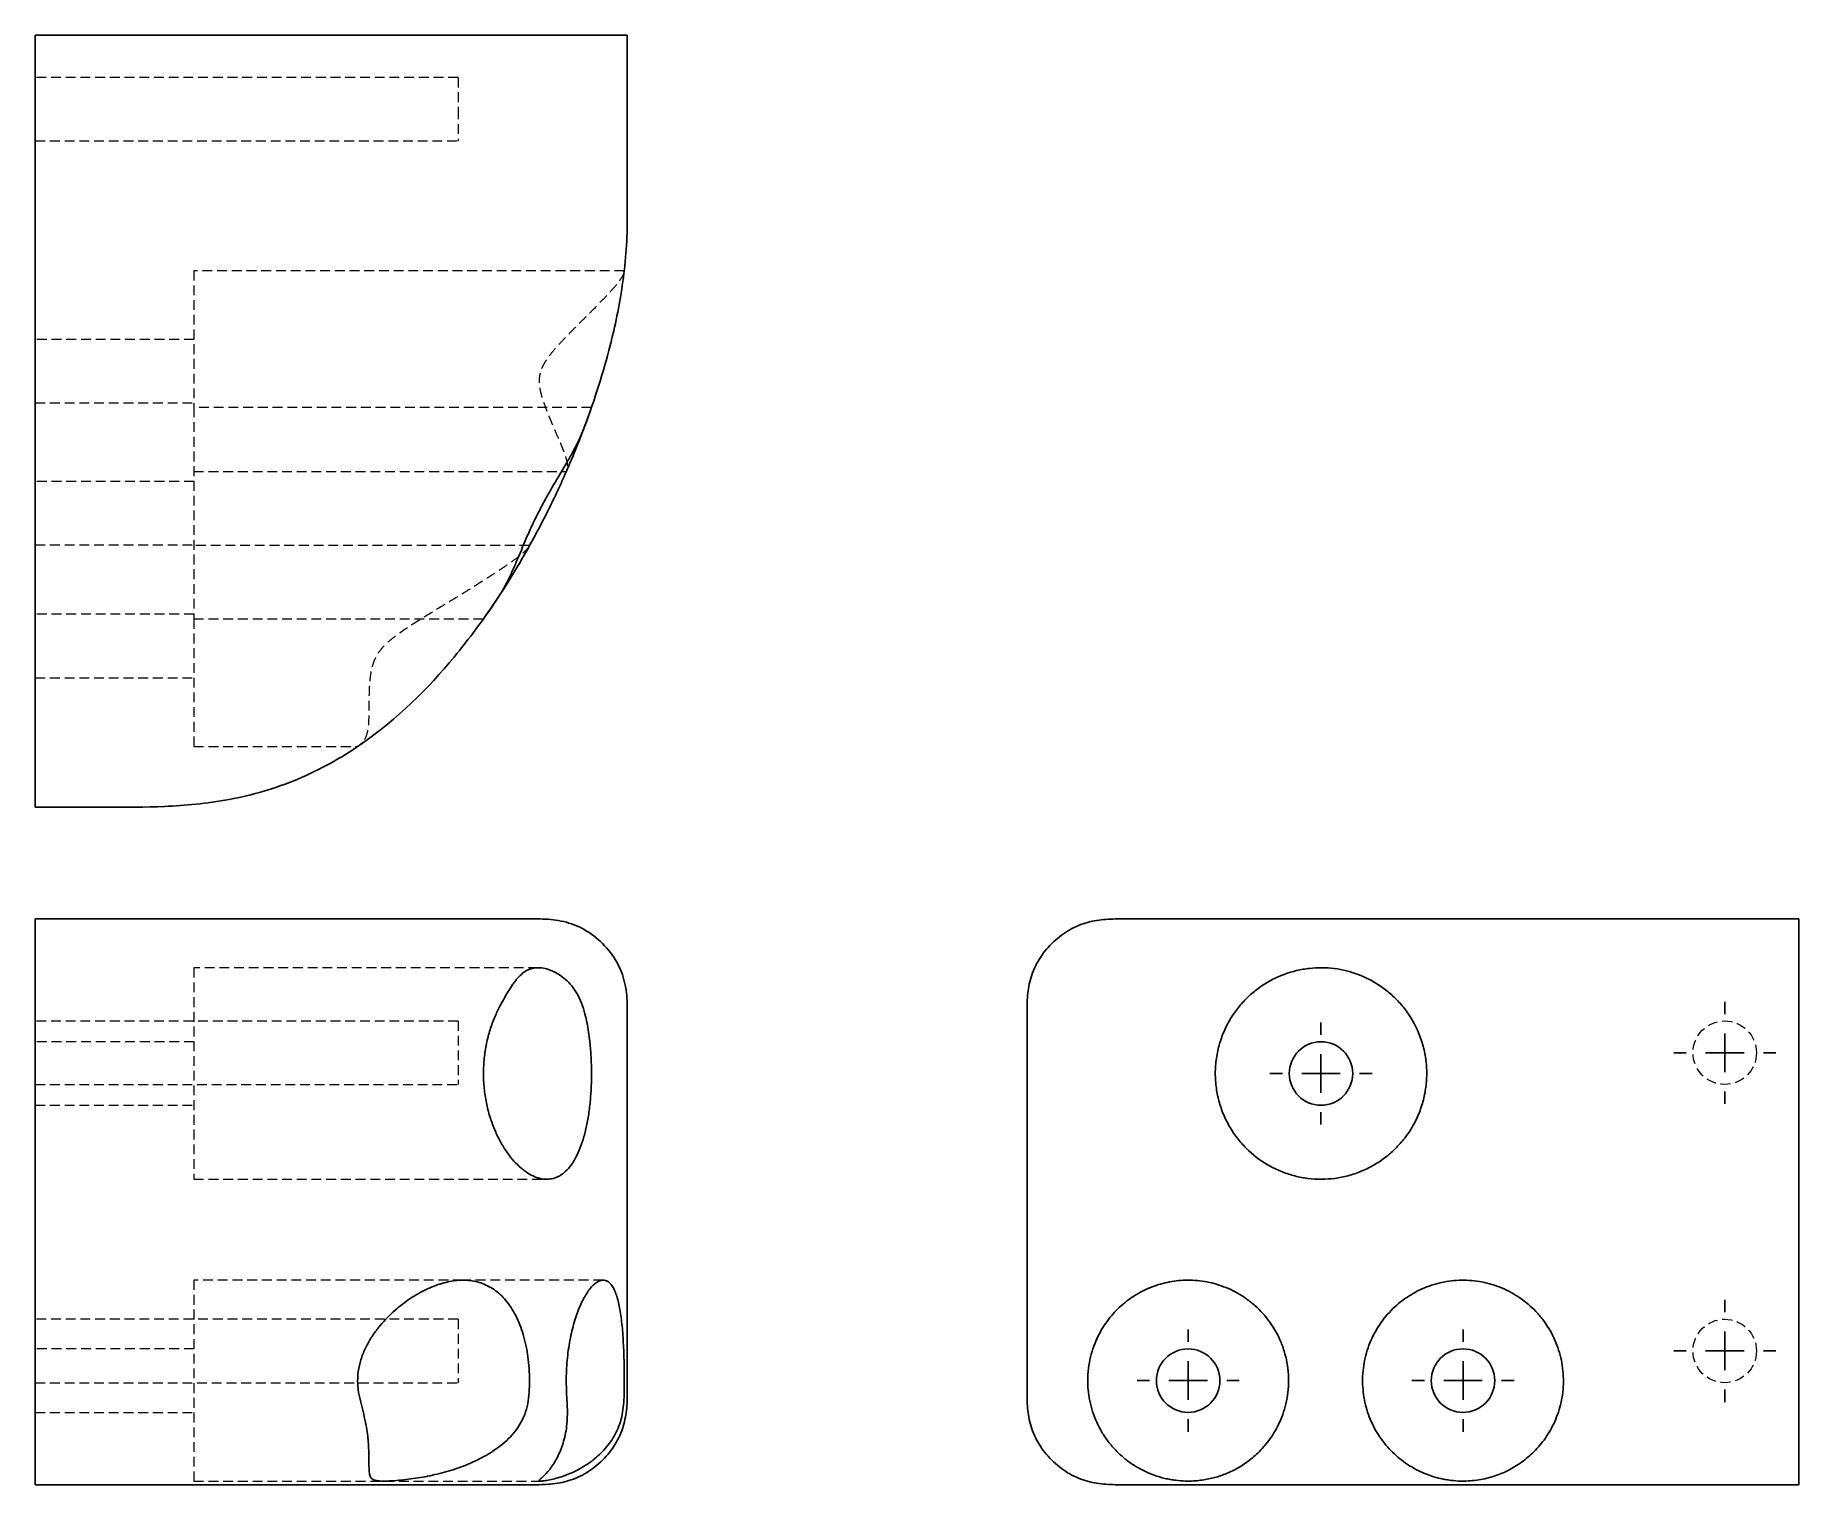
# Model space of a CAD drawing. Header units: millimetres. Extents: x 45 to 273, y 20 to 208.
import ezdxf

# ---------------------------------------------------------------- set-up
doc = ezdxf.new("R2010")
doc.units = ezdxf.units.MM
doc.linetypes.add('HIDDEN', pattern=[1.905, 1.27, -0.635])
doc.layers.add('10', color=7, linetype='Continuous')

# ---------------------------------------------------------------- blocks, each defined once
blk = doc.blocks.new('SW_CENTERMARKSYMBOL_0')
at = {"layer": '10', "color": 0}
for p, q in [((0, 5), (0, 6.61)), ((0, 0), (0, 2.5)), ((-5, 0), (-6.61, 0)), ((0, 0), (-2.5, 0)), ((0, 0), (0, -2.5)), ((0, 0), (2.5, 0)), ((5, 0), (6.61, 0)), ((0, -5), (0, -6.61))]:
    blk.add_line(p, q, dxfattribs=at)
blk = doc.blocks.new('SW_CENTERMARKSYMBOL_1')
at = {"layer": '10', "color": 0}
for p, q in [((0, 5), (0, 6.61)), ((0, 0), (0, 2.5)), ((-5, 0), (-6.61, 0)), ((0, 0), (-2.5, 0)), ((0, 0), (0, -2.5)), ((0, 0), (2.5, 0)), ((5, 0), (6.61, 0)), ((0, -5), (0, -6.61))]:
    blk.add_line(p, q, dxfattribs=at)
blk = doc.blocks.new('SW_CENTERMARKSYMBOL_2')
at = {"layer": '10', "color": 0}
for p, q in [((0, 5), (0, 6.61)), ((0, 0), (0, 2.5)), ((-5, 0), (-6.61, 0)), ((0, 0), (-2.5, 0)), ((0, 0), (0, -2.5)), ((0, 0), (2.5, 0)), ((5, 0), (6.61, 0)), ((0, -5), (0, -6.61))]:
    blk.add_line(p, q, dxfattribs=at)
blk = doc.blocks.new('SW_CENTERMARKSYMBOL_3')
at = {"layer": '10', "color": 0}
for p, q in [((0, 5), (0, 6.61)), ((0, 0), (0, 2.5)), ((-5, 0), (-6.61, 0)), ((0, 0), (-2.5, 0)), ((0, 0), (0, -2.5)), ((0, 0), (2.5, 0)), ((5, 0), (6.61, 0)), ((0, -5), (0, -6.61))]:
    blk.add_line(p, q, dxfattribs=at)
blk = doc.blocks.new('SW_CENTERMARKSYMBOL_4')
at = {"layer": '10', "color": 0}
for p, q in [((0, 5), (0, 6.61)), ((0, 0), (0, 2.5)), ((-5, 0), (-6.61, 0)), ((0, 0), (-2.5, 0)), ((0, 0), (0, -2.5)), ((0, 0), (2.5, 0)), ((5, 0), (6.61, 0)), ((0, -5), (0, -6.61))]:
    blk.add_line(p, q, dxfattribs=at)

msp = doc.modelspace()

# ---------------------------------------------------------------- linework, layer by layer
at = {"color": 7, "linetype": 'Continuous', "lineweight": 25}
for p, q in [((44.66, 208), (44.66, 120.4)), ((44.66, 208), (108.99, 208)), ((121.31, 184.05), (121.31, 208)), ((120.92, 177.48), (120.89, 177.34)), ((120.92, 177.5), (120.92, 177.48)), ((44.66, 108.08), (54.24, 108.08)), ((54.24, 93.62), (44.66, 93.62)), ((273, 93.62), (249.05, 93.62)), ((44.66, 32.7), (44.66, 81.3)), ((121.31, 81.3), (121.31, 32.7)), ((173.08, 81.3), (173.08, 32.7)), ((273, 32.7), (273, 81.3)), ((44.66, 20.38), (54.24, 20.38)), ((249.05, 20.38), (273, 20.38))]:
    msp.add_line(p, q, dxfattribs=at)
at = {"color": 7, "linetype": 'HIDDEN', "lineweight": 18}
for p, q in [((99.41, 202.53), (44.66, 202.53)), ((99.41, 202.53), (99.41, 198.42)), ((99.41, 198.42), (99.41, 194.32)), ((44.66, 194.32), (99.41, 194.32)), ((65.19, 177.53), (65.19, 159.83)), ((120.92, 177.53), (65.19, 177.53)), ((65.19, 168.63), (44.66, 168.63)), ((44.66, 160.42), (65.19, 160.42)), ((65.19, 159.83), (65.19, 132.46)), ((116.67, 159.83), (65.19, 159.83)), ((65.19, 151.52), (113.41, 151.52)), ((65.19, 150.25), (44.66, 150.25)), ((44.66, 142.04), (65.19, 142.04)), ((108.65, 141.94), (65.19, 141.94)), ((65.19, 133.05), (44.66, 133.05)), ((65.19, 132.46), (65.19, 115.93)), ((65.19, 132.46), (102.69, 132.46)), ((44.66, 124.83), (65.19, 124.83)), ((65.19, 115.93), (86.41, 115.93)), ((65.19, 87.3), (65.19, 59.93)), ((109.78, 87.3), (65.19, 87.3)), ((99.41, 80.4), (44.66, 80.4)), ((99.41, 80.4), (99.41, 72.19)), ((65.19, 77.72), (44.66, 77.72)), ((44.66, 72.19), (99.41, 72.19)), ((44.66, 69.51), (65.19, 69.51)), ((65.19, 59.93), (110.87, 59.93)), ((65.19, 46.86), (65.19, 20.85)), ((100.05, 46.86), (65.19, 46.86)), ((118.19, 46.86), (100.05, 46.86)), ((99.41, 41.8), (44.66, 41.8)), ((99.41, 41.8), (99.41, 33.59)), ((65.19, 37.96), (44.66, 37.96)), ((44.66, 33.59), (99.41, 33.59)), ((44.66, 29.75), (65.19, 29.75)), ((65.19, 20.85), (89.84, 20.85)), ((89.84, 20.85), (110.1, 20.85))]:
    msp.add_line(p, q, dxfattribs=at)
for centre in [(263.42, 76.3), (263.42, 37.7)]:
    msp.add_circle(centre, 4.11, dxfattribs=at)
at = {"color": 7, "linetype": 'Continuous', "lineweight": 25}
for centre in [(211.14, 73.61), (193.94, 33.86), (229.53, 33.86)]:
    msp.add_circle(centre, 4.11, dxfattribs=at)
for points, knots in [([(121.31, 208), (121.31, 208), (121.31, 208), (121.21, 208), (121.1, 208), (120.9, 208), (120.56, 208), (120.21, 208), (119.73, 208), (119.12, 208), (118.51, 208), (117.78, 208), (116.98, 208), (116.18, 208), (115.32, 208), (114.43, 208), (113.55, 208), (112.64, 208), (111.74, 208), (110.83, 208), (109.92, 208), (108.99, 208)], [0, 0, 0, 0, 0.174849, 0.174849, 0.174849, 0.349698, 0.349698, 0.349698, 0.524547, 0.524547, 0.524547, 0.699396, 0.699396, 0.699396, 0.874245, 0.874245, 0.874245, 1.049094, 1.049094, 1.049094, 1.223943, 1.223943, 1.223943, 1.223943]), ([(115.83, 157.47), (117.09, 160.82), (118.96, 166.67), (120.82, 175.51), (121.31, 181.12), (121.31, 184.05)], [5.145155, 5.145155, 5.145155, 5.145155, 5.842069, 6.328908, 6.815747, 6.815747, 6.815747, 6.815747]), ([(116.67, 159.79), (116.68, 159.81), (116.69, 159.85), (116.6, 159.58), (116.39, 158.99), (116.05, 158.05), (115.59, 156.82), (115.01, 155.33), (114.31, 153.59), (113.48, 151.66), (112.53, 149.53), (111.46, 147.28), (110.27, 144.92), (109, 142.52), (107.89, 140.57), (107.01, 139.08), (106.35, 137.99), (105.71, 136.95), (104.98, 135.81), (104.21, 134.64), (103.49, 133.58), (103.04, 132.95), (102.82, 132.63), (102.71, 132.48), (102.7, 132.46), (102.69, 132.46)], [0, 0, 0, 0, 0.014213, 0.061323, 0.109794, 0.157051, 0.205611, 0.254189, 0.304035, 0.355367, 0.407977, 0.46354, 0.520471, 0.580885, 0.642884, 0.674609, 0.706333, 0.739066, 0.771796, 0.822011, 0.873577, 0.923859, 0.950026, 0.97619, 1, 1, 1, 1]), ([(104.32, 134.82), (104.53, 135.14), (104.76, 135.48), (105.21, 136.22), (105.43, 136.61), (105.87, 137.45), (106.09, 137.89), (106.41, 138.6), (106.52, 138.84), (106.74, 139.33), (106.84, 139.58), (107.38, 140.83), (107.81, 141.89), (108.4, 143.26), (108.52, 143.54), (108.77, 144.08), (108.9, 144.36), (109.28, 145.18), (109.55, 145.72), (110.1, 146.8), (110.38, 147.33), (110.97, 148.4), (111.26, 148.92), (112.15, 150.46), (112.75, 151.45), (113.6, 152.89), (113.87, 153.36), (114.38, 154.27), (114.61, 154.72), (115.04, 155.57), (115.23, 155.99), (115.57, 156.77), (115.71, 157.14), (115.83, 157.47)], [0, 0, 0, 0, 0.0625, 0.0625, 0.125, 0.125, 0.1875, 0.1875, 0.21875, 0.21875, 0.25, 0.25, 0.375, 0.375, 0.40625, 0.40625, 0.4375, 0.4375, 0.5, 0.5, 0.5625, 0.5625, 0.625, 0.625, 0.75, 0.75, 0.8125, 0.8125, 0.875, 0.875, 0.9375, 0.9375, 1, 1, 1, 1]), ([(108.65, 141.92), (108.65, 141.93), (108.67, 141.95), (108.65, 141.92), (108.63, 141.89)], [0, 0, 0, 0, 0.350729, 1, 1, 1, 1]), ([(54.24, 108.08), (56.46, 108.08), (61.21, 108.07), (69.65, 108.76), (78.84, 111.39), (89.67, 117.55), (97.8, 125.75), (102.66, 132.34), (104.32, 134.82)], [0, 0, 0, 0, 0.486839, 0.973678, 1.460517, 1.947356, 2.921034, 3.491222, 3.491222, 3.491222, 3.491222]), ([(44.66, 120.4), (44.66, 119.47), (44.66, 118.56), (44.66, 117.65), (44.66, 116.75), (44.66, 115.84), (44.66, 114.96), (44.66, 114.07), (44.66, 113.21), (44.66, 112.41), (44.66, 111.61), (44.66, 110.88), (44.66, 110.27), (44.66, 109.66), (44.66, 109.17), (44.66, 108.83), (44.66, 108.49), (44.66, 108.29), (44.66, 108.18), (44.66, 108.08), (44.66, 108.08), (44.66, 108.08)], [0, 0, 0, 0, 0.174849, 0.174849, 0.174849, 0.349698, 0.349698, 0.349698, 0.524547, 0.524547, 0.524547, 0.699396, 0.699396, 0.699396, 0.874245, 0.874245, 0.874245, 1.049094, 1.049094, 1.049094, 1.223943, 1.223943, 1.223943, 1.223943]), ([(86.74, 116.18), (86.74, 116.18), (86.63, 116.07), (86.55, 116.03), (86.48, 115.99)], [0, 0, 0, 0, 0.020363, 1, 1, 1, 1]), ([(44.66, 93.62), (44.66, 93.62), (44.66, 93.61), (44.66, 93.51), (44.66, 93.4), (44.66, 93.2), (44.66, 92.86), (44.66, 92.52), (44.66, 92.03), (44.66, 91.43), (44.66, 90.82), (44.66, 90.08), (44.66, 89.28), (44.66, 88.48), (44.66, 87.62), (44.66, 86.74), (44.66, 85.85), (44.66, 84.95), (44.66, 84.04), (44.66, 83.13), (44.66, 82.22), (44.66, 81.3)], [0, 0, 0, 0, 0.174849, 0.174849, 0.174849, 0.349698, 0.349698, 0.349698, 0.524547, 0.524547, 0.524547, 0.699396, 0.699396, 0.699396, 0.874245, 0.874245, 0.874245, 1.049094, 1.049094, 1.049094, 1.223943, 1.223943, 1.223943, 1.223943]), ([(108.99, 93.62), (108.99, 93.62), (108.85, 93.62), (108.35, 93.62), (107.99, 93.62), (106.68, 93.62), (105.52, 93.62), (103.44, 93.62), (102.7, 93.62), (101.12, 93.62), (100.28, 93.62), (98.49, 93.62), (97.55, 93.62), (95.57, 93.62), (93.49, 93.62), (91.17, 93.62), (88.72, 93.62), (87.43, 93.62), (84.71, 93.62), (83.27, 93.62), (80.21, 93.62), (78.6, 93.62), (76.05, 93.62), (75.17, 93.62), (73.39, 93.62), (72.48, 93.62), (70.63, 93.62), (69.69, 93.62), (67.79, 93.62), (66.83, 93.62), (63.94, 93.62), (61.99, 93.62), (58.12, 93.62), (56.18, 93.62), (54.24, 93.62)], [0, 0, 0, 0, 0.0625, 0.0625, 0.125, 0.125, 0.25, 0.25, 0.3125, 0.3125, 0.375, 0.375, 0.4375, 0.4375, 0.5, 0.5625, 0.5625, 0.625, 0.625, 0.6875, 0.6875, 0.75, 0.75, 0.78125, 0.78125, 0.8125, 0.8125, 0.84375, 0.84375, 0.875, 0.875, 0.9375, 0.9375, 1, 1, 1, 1]), ([(173.08, 81.3), (173.08, 82.1), (173.08, 82.9), (173.22, 84.49), (173.36, 85.29), (173.84, 86.85), (174.19, 87.62), (174.86, 88.73), (175.11, 89.09), (175.66, 89.78), (176.25, 90.44), (176.91, 91.04), (177.61, 91.58), (177.97, 91.83), (179.07, 92.5), (179.84, 92.85), (181.4, 93.33), (182.2, 93.47), (183.79, 93.61), (184.59, 93.62), (185.4, 93.62)], [0, 0, 0, 0, 0.125, 0.125, 0.25, 0.25, 0.375, 0.375, 0.4375, 0.4375, 0.5, 0.5625, 0.5625, 0.625, 0.625, 0.75, 0.75, 0.875, 0.875, 1, 1, 1, 1]), ([(249.05, 93.62), (247.1, 93.62), (245.16, 93.62), (241.3, 93.62), (239.39, 93.62), (233.71, 93.62), (230, 93.62), (224.55, 93.62), (222.75, 93.62), (219.2, 93.62), (217.44, 93.62), (213.99, 93.62), (212.29, 93.62), (208.95, 93.62), (205.66, 93.62), (202.54, 93.62), (199.52, 93.62), (198.06, 93.62), (195.28, 93.62), (193.98, 93.62), (191.58, 93.62), (190.49, 93.62), (189.07, 93.62), (188.64, 93.62), (187.86, 93.62), (187.52, 93.62), (186.92, 93.62), (186.67, 93.62), (186.24, 93.62), (186.07, 93.62), (185.66, 93.62), (185.53, 93.62), (185.39, 93.62), (185.4, 93.62), (185.4, 93.62)], [0, 0, 0, 0, 0.0625, 0.0625, 0.125, 0.125, 0.25, 0.25, 0.3125, 0.3125, 0.375, 0.375, 0.4375, 0.4375, 0.5, 0.5625, 0.5625, 0.625, 0.625, 0.6875, 0.6875, 0.75, 0.75, 0.78125, 0.78125, 0.8125, 0.8125, 0.84375, 0.84375, 0.875, 0.875, 0.9375, 0.9375, 1, 1, 1, 1]), ([(273, 81.3), (273, 82.22), (273, 83.13), (273, 84.04), (273, 84.95), (273, 85.85), (273, 86.74), (273, 87.62), (273, 88.48), (273, 89.28), (273, 90.08), (273, 90.82), (273, 91.43), (273, 92.03), (273, 92.52), (273, 92.86), (273, 93.2), (273, 93.4), (273, 93.51), (273, 93.61), (273, 93.62), (273, 93.62)], [0, 0, 0, 0, 0.174849, 0.174849, 0.174849, 0.349698, 0.349698, 0.349698, 0.524547, 0.524547, 0.524547, 0.699396, 0.699396, 0.699396, 0.874245, 0.874245, 0.874245, 1.049094, 1.049094, 1.049094, 1.223943, 1.223943, 1.223943, 1.223943]), ([(104.32, 81.3), (104.53, 81.77), (104.76, 82.22), (105.21, 83.06), (105.43, 83.46), (105.87, 84.2), (106.09, 84.55), (106.41, 85.04), (106.52, 85.19), (106.74, 85.49), (106.84, 85.63), (107.38, 86.28), (107.81, 86.67), (108.4, 87), (108.52, 87.05), (108.77, 87.15), (108.9, 87.19), (109.28, 87.28), (109.55, 87.31), (110.1, 87.3), (110.38, 87.26), (110.97, 87.13), (111.26, 87.03), (112.15, 86.65), (112.75, 86.28), (113.6, 85.53), (113.87, 85.26), (114.38, 84.64), (114.61, 84.3), (115.04, 83.55), (115.23, 83.14), (115.57, 82.26), (115.71, 81.79), (115.83, 81.3)], [0, 0, 0, 0, 0.0625, 0.0625, 0.125, 0.125, 0.1875, 0.1875, 0.21875, 0.21875, 0.25, 0.25, 0.375, 0.375, 0.40625, 0.40625, 0.4375, 0.4375, 0.5, 0.5, 0.5625, 0.5625, 0.625, 0.625, 0.75, 0.75, 0.8125, 0.8125, 0.875, 0.875, 0.9375, 0.9375, 1, 1, 1, 1]), ([(199.82, 81.3), (200.14, 81.77), (200.48, 82.22), (201.22, 83.06), (201.61, 83.46), (202.45, 84.2), (202.89, 84.55), (203.6, 85.04), (203.84, 85.19), (204.33, 85.49), (204.58, 85.63), (205.83, 86.28), (206.89, 86.67), (208.26, 87), (208.54, 87.05), (209.08, 87.15), (209.36, 87.19), (210.18, 87.28), (210.72, 87.31), (211.8, 87.3), (212.33, 87.26), (213.4, 87.13), (213.92, 87.03), (215.46, 86.65), (216.45, 86.28), (217.89, 85.53), (218.36, 85.26), (219.27, 84.64), (219.72, 84.3), (220.57, 83.55), (220.99, 83.14), (221.77, 82.26), (222.14, 81.79), (222.47, 81.3)], [0, 0, 0, 0, 0.0625, 0.0625, 0.125, 0.125, 0.1875, 0.1875, 0.21875, 0.21875, 0.25, 0.25, 0.375, 0.375, 0.40625, 0.40625, 0.4375, 0.4375, 0.5, 0.5, 0.5625, 0.5625, 0.625, 0.625, 0.75, 0.75, 0.8125, 0.8125, 0.875, 0.875, 0.9375, 0.9375, 1, 1, 1, 1]), ([(115.83, 81.3), (116.1, 80.24), (116.31, 79.09), (116.48, 77.55), (116.52, 77.24), (116.57, 76.61), (116.59, 76.29), (116.65, 75.34), (116.68, 74.7), (116.69, 73.4), (116.68, 72.74), (116.63, 71.45), (116.59, 70.82), (116.51, 69.88), (116.47, 69.57), (116.4, 68.96), (116.36, 68.65), (116.23, 67.76), (116.12, 67.19), (115.88, 66.1), (115.75, 65.57), (115.45, 64.58), (115.28, 64.12), (114.92, 63.26), (114.73, 62.87), (114.42, 62.32), (114.32, 62.15), (114.1, 61.83), (113.99, 61.68), (113.64, 61.25), (113.4, 61), (113.03, 60.69), (112.9, 60.59), (112.64, 60.42), (112.51, 60.34), (111.84, 60.01), (111.27, 59.9), (110.39, 59.95), (110.09, 60), (109.49, 60.18), (109.19, 60.3), (108.59, 60.62), (108.28, 60.81), (107.83, 61.15), (107.68, 61.27), (107.38, 61.54), (107.23, 61.67), (106.49, 62.4), (105.92, 63.11), (105.25, 64.16), (105.12, 64.38), (104.87, 64.83), (104.74, 65.06), (104.38, 65.78), (104.16, 66.28), (103.85, 67.08), (103.75, 67.35), (103.56, 67.91), (103.47, 68.2), (103.23, 69.08), (103.09, 69.68), (102.87, 70.91), (102.79, 71.54), (102.7, 72.84), (102.68, 73.5), (102.72, 74.8), (102.77, 75.44), (102.89, 76.39), (102.94, 76.7), (103.05, 77.33), (103.12, 77.64), (103.33, 78.55), (103.5, 79.13), (103.88, 80.25), (104.09, 80.79), (104.32, 81.3)], [0, 0, 0, 0, 0.0625, 0.0625, 0.078125, 0.078125, 0.09375, 0.09375, 0.125, 0.125, 0.15625, 0.15625, 0.1875, 0.1875, 0.203125, 0.203125, 0.21875, 0.21875, 0.25, 0.25, 0.28125, 0.28125, 0.3125, 0.3125, 0.34375, 0.34375, 0.359375, 0.359375, 0.375, 0.375, 0.40625, 0.40625, 0.421875, 0.421875, 0.4375, 0.4375, 0.5, 0.5, 0.53125, 0.53125, 0.5625, 0.5625, 0.59375, 0.59375, 0.609375, 0.609375, 0.625, 0.625, 0.6875, 0.6875, 0.703125, 0.703125, 0.71875, 0.71875, 0.75, 0.75, 0.765625, 0.765625, 0.78125, 0.78125, 0.8125, 0.8125, 0.84375, 0.84375, 0.875, 0.875, 0.90625, 0.90625, 0.921875, 0.921875, 0.9375, 0.9375, 0.96875, 0.96875, 1, 1, 1, 1]), ([(222.47, 81.3), (223.19, 80.24), (223.76, 79.09), (224.26, 77.55), (224.35, 77.24), (224.5, 76.61), (224.57, 76.29), (224.74, 75.34), (224.8, 74.7), (224.85, 73.4), (224.82, 72.74), (224.68, 71.45), (224.56, 70.82), (224.32, 69.88), (224.23, 69.57), (224.02, 68.96), (223.91, 68.65), (223.53, 67.76), (223.25, 67.19), (222.6, 66.1), (222.24, 65.57), (221.45, 64.58), (221.02, 64.12), (220.12, 63.26), (219.64, 62.87), (218.89, 62.32), (218.63, 62.15), (218.11, 61.83), (217.85, 61.68), (217.05, 61.25), (216.5, 61), (215.66, 60.69), (215.38, 60.59), (214.81, 60.42), (214.52, 60.34), (213.07, 60.01), (211.91, 59.9), (210.18, 59.95), (209.59, 60), (208.46, 60.18), (207.9, 60.3), (206.81, 60.62), (206.27, 60.81), (205.47, 61.15), (205.21, 61.27), (204.7, 61.54), (204.44, 61.67), (203.2, 62.4), (202.29, 63.11), (201.24, 64.16), (201.04, 64.38), (200.64, 64.83), (200.45, 65.06), (199.9, 65.78), (199.57, 66.28), (199.11, 67.08), (198.97, 67.35), (198.69, 67.91), (198.57, 68.2), (198.21, 69.08), (198.02, 69.68), (197.71, 70.91), (197.6, 71.54), (197.46, 72.84), (197.44, 73.5), (197.49, 74.8), (197.56, 75.44), (197.74, 76.39), (197.81, 76.7), (197.97, 77.33), (198.06, 77.64), (198.36, 78.55), (198.6, 79.13), (199.16, 80.25), (199.47, 80.79), (199.82, 81.3)], [0, 0, 0, 0, 0.0625, 0.0625, 0.078125, 0.078125, 0.09375, 0.09375, 0.125, 0.125, 0.15625, 0.15625, 0.1875, 0.1875, 0.203125, 0.203125, 0.21875, 0.21875, 0.25, 0.25, 0.28125, 0.28125, 0.3125, 0.3125, 0.34375, 0.34375, 0.359375, 0.359375, 0.375, 0.375, 0.40625, 0.40625, 0.421875, 0.421875, 0.4375, 0.4375, 0.5, 0.5, 0.53125, 0.53125, 0.5625, 0.5625, 0.59375, 0.59375, 0.609375, 0.609375, 0.625, 0.625, 0.6875, 0.6875, 0.703125, 0.703125, 0.71875, 0.71875, 0.75, 0.75, 0.765625, 0.765625, 0.78125, 0.78125, 0.8125, 0.8125, 0.84375, 0.84375, 0.875, 0.875, 0.90625, 0.90625, 0.921875, 0.921875, 0.9375, 0.9375, 0.96875, 0.96875, 1, 1, 1, 1]), ([(86.48, 32.7), (86.45, 32.96), (86.42, 33.23), (86.4, 33.75), (86.4, 34.02), (86.44, 34.8), (86.51, 35.31), (86.74, 36.32), (86.89, 36.82), (87.26, 37.76), (87.47, 38.21), (87.94, 39.07), (88.2, 39.49), (88.75, 40.28), (89.03, 40.65), (89.92, 41.71), (90.56, 42.35), (91.87, 43.51), (92.54, 44.03), (93.89, 44.93), (94.58, 45.32), (95.6, 45.81), (95.95, 45.96), (96.63, 46.23), (96.97, 46.34), (97.98, 46.64), (98.64, 46.77), (99.62, 46.85), (99.94, 46.87), (100.59, 46.85), (100.91, 46.82), (101.84, 46.68), (102.44, 46.5), (103.31, 46.1), (103.59, 45.95), (104.14, 45.6), (104.41, 45.4), (104.93, 44.95), (105.18, 44.7), (105.66, 44.16), (105.89, 43.87), (106.55, 42.93), (106.94, 42.21), (107.62, 40.6), (107.89, 39.73), (108.17, 38.55), (108.22, 38.32), (108.31, 37.83), (108.36, 37.58), (108.47, 36.83), (108.53, 36.33), (108.62, 35.31), (108.65, 34.79), (108.67, 33.75), (108.66, 33.23), (108.63, 32.7)], [0, 0, 0, 0, 0.015625, 0.015625, 0.03125, 0.03125, 0.0625, 0.0625, 0.09375, 0.09375, 0.125, 0.125, 0.15625, 0.15625, 0.1875, 0.1875, 0.25, 0.25, 0.3125, 0.3125, 0.375, 0.375, 0.40625, 0.40625, 0.4375, 0.4375, 0.5, 0.5, 0.53125, 0.53125, 0.5625, 0.5625, 0.625, 0.625, 0.65625, 0.65625, 0.6875, 0.6875, 0.71875, 0.71875, 0.75, 0.75, 0.8125, 0.8125, 0.875, 0.875, 0.890625, 0.890625, 0.90625, 0.90625, 0.9375, 0.9375, 0.96875, 0.96875, 1, 1, 1, 1]), ([(113.44, 32.7), (113.42, 33.17), (113.41, 33.63), (113.42, 34.55), (113.43, 35.01), (113.51, 36.37), (113.6, 37.25), (113.79, 38.54), (113.87, 38.97), (114.03, 39.79), (114.12, 40.18), (114.31, 40.95), (114.41, 41.31), (114.63, 42.03), (114.75, 42.37), (115.12, 43.35), (115.37, 43.93), (115.78, 44.69), (115.92, 44.93), (116.2, 45.37), (116.34, 45.56), (116.76, 46.09), (117.05, 46.37), (117.47, 46.65), (117.61, 46.72), (117.88, 46.82), (118.01, 46.85), (118.27, 46.86), (118.39, 46.85), (118.64, 46.77), (118.76, 46.71), (119.11, 46.46), (119.32, 46.2), (119.61, 45.69), (119.7, 45.49), (119.87, 45.06), (119.95, 44.82), (120.18, 44.05), (120.3, 43.46), (120.46, 42.47), (120.51, 42.12), (120.6, 41.39), (120.64, 41.01), (120.71, 40.23), (120.74, 39.83), (120.79, 39), (120.82, 38.57), (120.87, 37.27), (120.9, 36.38), (120.92, 35.02), (120.92, 34.55), (120.92, 33.63), (120.92, 33.17), (120.92, 32.7)], [0, 0, 0, 0, 0.03125, 0.03125, 0.0625, 0.0625, 0.125, 0.125, 0.15625, 0.15625, 0.1875, 0.1875, 0.21875, 0.21875, 0.25, 0.25, 0.3125, 0.3125, 0.34375, 0.34375, 0.375, 0.375, 0.4375, 0.4375, 0.46875, 0.46875, 0.5, 0.5, 0.53125, 0.53125, 0.5625, 0.5625, 0.625, 0.625, 0.65625, 0.65625, 0.6875, 0.6875, 0.75, 0.75, 0.78125, 0.78125, 0.8125, 0.8125, 0.84375, 0.84375, 0.875, 0.875, 0.9375, 0.9375, 0.96875, 0.96875, 1, 1, 1, 1]), ([(180.99, 32.7), (180.96, 32.96), (180.95, 33.23), (180.93, 33.75), (180.93, 34.02), (180.96, 34.8), (181.01, 35.31), (181.16, 36.32), (181.27, 36.82), (181.52, 37.76), (181.68, 38.21), (182.02, 39.07), (182.21, 39.49), (182.62, 40.28), (182.84, 40.65), (183.54, 41.71), (184.06, 42.35), (185.19, 43.51), (185.8, 44.03), (187.07, 44.93), (187.74, 45.32), (188.8, 45.81), (189.17, 45.96), (189.91, 46.23), (190.28, 46.34), (191.42, 46.64), (192.2, 46.77), (193.4, 46.85), (193.8, 46.87), (194.62, 46.85), (195.03, 46.82), (196.28, 46.68), (197.1, 46.5), (198.33, 46.1), (198.74, 45.95), (199.55, 45.6), (199.95, 45.4), (200.74, 44.95), (201.13, 44.7), (201.88, 44.16), (202.25, 43.87), (203.3, 42.93), (203.95, 42.21), (205.1, 40.6), (205.59, 39.73), (206.07, 38.55), (206.16, 38.32), (206.32, 37.83), (206.4, 37.58), (206.61, 36.83), (206.72, 36.33), (206.87, 35.31), (206.92, 34.79), (206.95, 33.75), (206.94, 33.23), (206.89, 32.7)], [0, 0, 0, 0, 0.015625, 0.015625, 0.03125, 0.03125, 0.0625, 0.0625, 0.09375, 0.09375, 0.125, 0.125, 0.15625, 0.15625, 0.1875, 0.1875, 0.25, 0.25, 0.3125, 0.3125, 0.375, 0.375, 0.40625, 0.40625, 0.4375, 0.4375, 0.5, 0.5, 0.53125, 0.53125, 0.5625, 0.5625, 0.625, 0.625, 0.65625, 0.65625, 0.6875, 0.6875, 0.71875, 0.71875, 0.75, 0.75, 0.8125, 0.8125, 0.875, 0.875, 0.890625, 0.890625, 0.90625, 0.90625, 0.9375, 0.9375, 0.96875, 0.96875, 1, 1, 1, 1]), ([(216.58, 32.7), (216.53, 33.17), (216.52, 33.63), (216.53, 34.55), (216.57, 35.01), (216.74, 36.37), (216.94, 37.25), (217.39, 38.54), (217.56, 38.97), (217.95, 39.79), (218.16, 40.18), (218.62, 40.95), (218.87, 41.31), (219.4, 42.03), (219.69, 42.37), (220.6, 43.35), (221.26, 43.93), (222.33, 44.69), (222.7, 44.93), (223.46, 45.37), (223.85, 45.56), (225.05, 46.09), (225.87, 46.37), (227.16, 46.65), (227.6, 46.72), (228.47, 46.82), (228.9, 46.85), (229.78, 46.86), (230.22, 46.85), (231.1, 46.77), (231.54, 46.71), (232.85, 46.46), (233.71, 46.2), (234.94, 45.69), (235.35, 45.49), (236.15, 45.06), (236.53, 44.82), (237.65, 44.05), (238.34, 43.46), (239.28, 42.47), (239.58, 42.12), (240.14, 41.39), (240.39, 41.01), (240.87, 40.23), (241.09, 39.83), (241.48, 39), (241.65, 38.57), (242.11, 37.27), (242.32, 36.38), (242.49, 35.02), (242.52, 34.55), (242.54, 33.63), (242.52, 33.17), (242.48, 32.7)], [0, 0, 0, 0, 0.03125, 0.03125, 0.0625, 0.0625, 0.125, 0.125, 0.15625, 0.15625, 0.1875, 0.1875, 0.21875, 0.21875, 0.25, 0.25, 0.3125, 0.3125, 0.34375, 0.34375, 0.375, 0.375, 0.4375, 0.4375, 0.46875, 0.46875, 0.5, 0.5, 0.53125, 0.53125, 0.5625, 0.5625, 0.625, 0.625, 0.65625, 0.65625, 0.6875, 0.6875, 0.75, 0.75, 0.78125, 0.78125, 0.8125, 0.8125, 0.84375, 0.84375, 0.875, 0.875, 0.9375, 0.9375, 0.96875, 0.96875, 1, 1, 1, 1]), ([(44.66, 32.7), (44.66, 31.78), (44.66, 30.87), (44.66, 29.96), (44.66, 29.05), (44.66, 28.15), (44.66, 27.26), (44.66, 26.38), (44.66, 25.52), (44.66, 24.72), (44.66, 23.92), (44.66, 23.18), (44.66, 22.57), (44.66, 21.97), (44.66, 21.48), (44.66, 21.14), (44.66, 20.8), (44.66, 20.6), (44.66, 20.49), (44.66, 20.39), (44.66, 20.38), (44.66, 20.38)], [0, 0, 0, 0, 0.174849, 0.174849, 0.174849, 0.349698, 0.349698, 0.349698, 0.524547, 0.524547, 0.524547, 0.699396, 0.699396, 0.699396, 0.874245, 0.874245, 0.874245, 1.049094, 1.049094, 1.049094, 1.223943, 1.223943, 1.223943, 1.223943]), ([(108.63, 32.7), (108.6, 32.2), (108.56, 31.71), (108.41, 30.74), (108.3, 30.27), (107.85, 28.9), (107.4, 28.09), (106.56, 27), (106.26, 26.66), (105.62, 26.04), (105.29, 25.75), (104.25, 24.92), (103.5, 24.44), (101.98, 23.6), (101.2, 23.24), (99.61, 22.6), (98.79, 22.33), (97.14, 21.86), (96.3, 21.65), (94.63, 21.32), (93.79, 21.19), (92.54, 21.03), (92.13, 20.99), (91.32, 20.92), (90.92, 20.89), (90.16, 20.85), (89.8, 20.85), (89.15, 20.87), (88.88, 20.9), (88.56, 20.98), (88.47, 21.01), (88.31, 21.1), (88.25, 21.15), (88.09, 21.31), (88.02, 21.46), (87.93, 21.79), (87.91, 21.99), (87.88, 22.43), (87.87, 22.67), (87.86, 23.21), (87.86, 23.51), (87.85, 24.14), (87.85, 24.48), (87.82, 25.19), (87.81, 25.57), (87.76, 26.16), (87.74, 26.36), (87.7, 26.78), (87.67, 26.98), (87.52, 28.04), (87.33, 28.92), (86.99, 30.31), (86.87, 30.78), (86.64, 31.73), (86.54, 32.21), (86.48, 32.7)], [0, 0, 0, 0, 0.03125, 0.03125, 0.0625, 0.0625, 0.125, 0.125, 0.15625, 0.15625, 0.1875, 0.1875, 0.25, 0.25, 0.3125, 0.3125, 0.375, 0.375, 0.4375, 0.4375, 0.5, 0.5, 0.53125, 0.53125, 0.5625, 0.5625, 0.59375, 0.59375, 0.625, 0.625, 0.640625, 0.640625, 0.65625, 0.65625, 0.6875, 0.6875, 0.71875, 0.71875, 0.75, 0.75, 0.78125, 0.78125, 0.8125, 0.8125, 0.84375, 0.84375, 0.859375, 0.859375, 0.875, 0.875, 0.9375, 0.9375, 0.96875, 0.96875, 1, 1, 1, 1]), ([(108.99, 20.38), (109.8, 20.38), (110.6, 20.39), (112.19, 20.53), (112.98, 20.67), (114.55, 21.15), (115.32, 21.49), (116.42, 22.17), (116.78, 22.42), (117.47, 22.96), (118.14, 23.56), (118.73, 24.22), (119.28, 24.91), (119.53, 25.27), (120.2, 26.38), (120.55, 27.15), (121.03, 28.71), (121.17, 29.51), (121.31, 31.1), (121.31, 31.9), (121.31, 32.7)], [0, 0, 0, 0, 0.125, 0.125, 0.25, 0.25, 0.375, 0.375, 0.4375, 0.4375, 0.5, 0.5625, 0.5625, 0.625, 0.625, 0.75, 0.75, 0.875, 0.875, 1, 1, 1, 1]), ([(120.92, 32.7), (120.91, 31.81), (120.88, 30.94), (120.7, 29.68), (120.62, 29.26), (120.41, 28.46), (120.28, 28.08), (119.97, 27.35), (119.8, 27), (119.42, 26.32), (119.21, 26.01), (118.54, 25.11), (118.05, 24.58), (117.26, 23.87), (116.99, 23.65), (116.43, 23.23), (116.15, 23.04), (115.3, 22.5), (114.71, 22.19), (113.53, 21.67), (112.93, 21.45), (112.05, 21.2), (111.76, 21.12), (111.21, 21), (110.94, 20.95), (110.47, 20.88), (110.26, 20.85), (109.98, 20.85), (109.9, 20.87), (109.9, 20.93), (109.92, 20.96), (109.97, 21.03), (110.01, 21.06), (110.14, 21.19), (110.26, 21.3), (110.66, 21.67), (110.97, 21.98), (111.42, 22.57), (111.57, 22.78), (111.87, 23.24), (112.02, 23.49), (112.44, 24.27), (112.7, 24.86), (113.03, 25.85), (113.13, 26.19), (113.3, 26.91), (113.37, 27.28), (113.48, 28.05), (113.51, 28.45), (113.56, 29.27), (113.56, 29.69), (113.54, 30.95), (113.47, 31.82), (113.43, 32.7)], [0, 0, 0, 0, 0.0625, 0.0625, 0.09375, 0.09375, 0.125, 0.125, 0.15625, 0.15625, 0.1875, 0.1875, 0.25, 0.25, 0.28125, 0.28125, 0.3125, 0.3125, 0.375, 0.375, 0.4375, 0.4375, 0.46875, 0.46875, 0.5, 0.5, 0.53125, 0.53125, 0.5625, 0.5625, 0.578125, 0.578125, 0.59375, 0.59375, 0.625, 0.625, 0.6875, 0.6875, 0.71875, 0.71875, 0.75, 0.75, 0.8125, 0.8125, 0.84375, 0.84375, 0.875, 0.875, 0.90625, 0.90625, 0.9375, 0.9375, 1, 1, 1, 1]), ([(185.4, 20.38), (184.59, 20.38), (183.79, 20.39), (182.2, 20.53), (181.41, 20.67), (179.84, 21.15), (179.07, 21.49), (177.97, 22.17), (177.61, 22.42), (176.91, 22.96), (176.25, 23.56), (175.66, 24.22), (175.11, 24.91), (174.86, 25.27), (174.19, 26.38), (173.84, 27.15), (173.36, 28.71), (173.22, 29.51), (173.08, 31.1), (173.08, 31.9), (173.08, 32.7)], [0, 0, 0, 0, 0.125, 0.125, 0.25, 0.25, 0.375, 0.375, 0.4375, 0.4375, 0.5, 0.5625, 0.5625, 0.625, 0.625, 0.75, 0.75, 0.875, 0.875, 1, 1, 1, 1]), ([(206.89, 32.7), (206.85, 32.2), (206.77, 31.71), (206.57, 30.74), (206.45, 30.27), (206, 28.9), (205.62, 28.09), (205, 27), (204.78, 26.66), (204.34, 26.04), (204.11, 25.75), (203.42, 24.92), (202.93, 24.44), (201.96, 23.6), (201.47, 23.24), (200.49, 22.6), (199.99, 22.33), (198.98, 21.86), (198.47, 21.65), (197.44, 21.32), (196.92, 21.19), (196.11, 21.03), (195.83, 20.99), (195.25, 20.92), (194.95, 20.89), (194.31, 20.85), (193.96, 20.85), (193.2, 20.87), (192.78, 20.9), (192.11, 20.98), (191.88, 21.01), (191.41, 21.1), (191.17, 21.15), (190.47, 21.31), (189.99, 21.46), (189.05, 21.79), (188.6, 21.99), (187.71, 22.43), (187.28, 22.67), (186.45, 23.21), (186.04, 23.51), (185.28, 24.14), (184.91, 24.48), (184.23, 25.19), (183.91, 25.57), (183.45, 26.16), (183.31, 26.36), (183.03, 26.78), (182.9, 26.98), (182.27, 28.04), (181.87, 28.92), (181.42, 30.31), (181.3, 30.78), (181.1, 31.73), (181.03, 32.21), (180.99, 32.7)], [0, 0, 0, 0, 0.03125, 0.03125, 0.0625, 0.0625, 0.125, 0.125, 0.15625, 0.15625, 0.1875, 0.1875, 0.25, 0.25, 0.3125, 0.3125, 0.375, 0.375, 0.4375, 0.4375, 0.5, 0.5, 0.53125, 0.53125, 0.5625, 0.5625, 0.59375, 0.59375, 0.625, 0.625, 0.640625, 0.640625, 0.65625, 0.65625, 0.6875, 0.6875, 0.71875, 0.71875, 0.75, 0.75, 0.78125, 0.78125, 0.8125, 0.8125, 0.84375, 0.84375, 0.859375, 0.859375, 0.875, 0.875, 0.9375, 0.9375, 0.96875, 0.96875, 1, 1, 1, 1]), ([(242.48, 32.7), (242.4, 31.81), (242.23, 30.94), (241.85, 29.68), (241.7, 29.26), (241.37, 28.46), (241.19, 28.08), (240.79, 27.35), (240.58, 27), (240.14, 26.32), (239.9, 26.01), (239.18, 25.11), (238.67, 24.58), (237.86, 23.87), (237.59, 23.65), (237.03, 23.23), (236.75, 23.04), (235.89, 22.5), (235.31, 22.19), (234.11, 21.67), (233.49, 21.45), (232.52, 21.2), (232.19, 21.12), (231.51, 21), (231.15, 20.95), (230.4, 20.88), (230.01, 20.85), (229.16, 20.85), (228.73, 20.87), (228.06, 20.93), (227.84, 20.96), (227.4, 21.03), (227.19, 21.06), (226.55, 21.19), (226.13, 21.3), (224.92, 21.67), (224.16, 21.98), (223.06, 22.57), (222.7, 22.78), (222.01, 23.24), (221.67, 23.49), (220.7, 24.27), (220.1, 24.86), (219.28, 25.85), (219.01, 26.19), (218.53, 26.91), (218.3, 27.28), (217.88, 28.05), (217.69, 28.45), (217.35, 29.27), (217.2, 29.69), (216.82, 30.95), (216.65, 31.82), (216.58, 32.7)], [0, 0, 0, 0, 0.0625, 0.0625, 0.09375, 0.09375, 0.125, 0.125, 0.15625, 0.15625, 0.1875, 0.1875, 0.25, 0.25, 0.28125, 0.28125, 0.3125, 0.3125, 0.375, 0.375, 0.4375, 0.4375, 0.46875, 0.46875, 0.5, 0.5, 0.53125, 0.53125, 0.5625, 0.5625, 0.578125, 0.578125, 0.59375, 0.59375, 0.625, 0.625, 0.6875, 0.6875, 0.71875, 0.71875, 0.75, 0.75, 0.8125, 0.8125, 0.84375, 0.84375, 0.875, 0.875, 0.90625, 0.90625, 0.9375, 0.9375, 1, 1, 1, 1]), ([(273, 20.38), (273, 20.38), (273, 20.39), (273, 20.49), (273, 20.6), (273, 20.8), (273, 21.14), (273, 21.48), (273, 21.97), (273, 22.57), (273, 23.18), (273, 23.92), (273, 24.72), (273, 25.52), (273, 26.38), (273, 27.26), (273, 28.15), (273, 29.05), (273, 29.96), (273, 30.87), (273, 31.78), (273, 32.7)], [0, 0, 0, 0, 0.174849, 0.174849, 0.174849, 0.349698, 0.349698, 0.349698, 0.524547, 0.524547, 0.524547, 0.699396, 0.699396, 0.699396, 0.874245, 0.874245, 0.874245, 1.049094, 1.049094, 1.049094, 1.223943, 1.223943, 1.223943, 1.223943]), ([(54.24, 20.38), (56.46, 20.38), (60.87, 20.38), (67.56, 20.38), (72.93, 20.38), (76.92, 20.38), (80.7, 20.38), (84.99, 20.38), (91.01, 20.38), (97.25, 20.38), (103.15, 20.38), (106.8, 20.38), (108.62, 20.38), (108.99, 20.38), (108.99, 20.38)], [0, 0, 0, 0, 0.486839, 0.973678, 1.460517, 1.703937, 1.947356, 2.434195, 2.921034, 3.894712, 4.868391, 5.842069, 6.328908, 6.815747, 6.815747, 6.815747, 6.815747]), ([(185.4, 20.38), (185.4, 20.38), (185.39, 20.38), (185.99, 20.38), (187.54, 20.38), (189.49, 20.38), (191.84, 20.38), (195.4, 20.38), (201.95, 20.38), (211.19, 20.38), (223.15, 20.38), (233.68, 20.38), (242.38, 20.38), (246.82, 20.38), (249.05, 20.38)], [0, 0, 0, 0, 0.486839, 0.973678, 1.460517, 1.703937, 1.947356, 2.434195, 2.921034, 3.894712, 4.868391, 5.842069, 6.328908, 6.815747, 6.815747, 6.815747, 6.815747])]:
    msp.add_open_spline(points, degree=3, knots=knots, dxfattribs=at)
at = {"color": 7, "linetype": 'HIDDEN', "lineweight": 18}
for points, knots in [([(120.89, 177.34), (120.88, 177.31), (120.86, 177.19), (120.68, 176.76), (120.22, 176.09), (119.47, 175.18), (118.41, 174.04), (117.18, 172.78), (115.97, 171.56), (114.81, 170.41), (113.62, 169.21), (112.54, 168.07), (111.6, 167.01), (110.92, 166.14), (110.42, 165.32), (110.1, 164.61), (109.93, 163.89), (109.88, 163.1), (109.98, 162.22), (110.31, 160.91), (110.89, 159.32), (111.66, 157.49), (112.29, 156.06), (112.74, 155), (113.1, 154.12), (113.41, 153.23), (113.58, 152.42), (113.54, 151.83), (113.47, 151.66), (113.43, 151.58)], [0, 0, 0, 0, 0.018973, 0.060769, 0.101643, 0.143881, 0.197715, 0.253029, 0.294931, 0.336844, 0.379892, 0.422939, 0.453159, 0.483571, 0.503004, 0.522804, 0.539224, 0.556159, 0.579687, 0.603816, 0.655122, 0.707703, 0.763055, 0.791583, 0.820105, 0.863667, 0.908486, 0.953685, 1, 1, 1, 1]), ([(108.63, 141.89), (108.59, 141.83), (108.52, 141.71), (108.19, 141.32), (107.62, 140.81), (106.74, 140.12), (105.48, 139.23), (103.91, 138.19), (102.25, 137.13), (100.53, 136.06), (98.75, 134.96), (96.64, 133.68), (94.23, 132.2), (92.05, 130.81), (90.47, 129.6), (89.58, 128.74), (88.92, 127.86), (88.46, 126.94), (88.16, 125.89), (87.95, 124.52), (87.87, 122.93), (87.85, 121.22), (87.85, 119.66), (87.77, 118.31), (87.53, 117.22), (87.12, 116.53), (86.84, 116.28), (86.74, 116.18)], [0, 0, 0, 0, 0.031951, 0.064782, 0.096787, 0.1298, 0.177486, 0.226406, 0.272802, 0.319221, 0.366721, 0.41423, 0.48306, 0.552278, 0.581913, 0.611921, 0.632294, 0.653292, 0.678224, 0.703865, 0.746126, 0.789524, 0.833531, 0.878704, 0.924139, 0.971123, 1, 1, 1, 1])]:
    msp.add_open_spline(points, degree=3, knots=knots, dxfattribs=at)
at = {"color": 7, "linetype": 'Continuous', "lineweight": 25}
for points in [[(113.44, 151.58), (113.42, 151.54), (113.41, 151.52), (113.41, 151.52)], [(86.48, 115.99), (86.43, 115.95), (86.41, 115.93), (86.41, 115.93)], [(121.31, 81.3), (121.31, 82.22), (121.3, 84.04), (120.7, 86.76), (119.25, 89.35), (117.04, 91.55), (114.45, 93), (111.74, 93.61), (109.92, 93.62), (108.99, 93.62)]]:
    msp.add_open_spline(points, degree=3, dxfattribs=at)

# ---------------------------------------------------------------- block references
at = {"layer": '10'}
for name, p in [('SW_CENTERMARKSYMBOL_1', (263.42, 76.3)), ('SW_CENTERMARKSYMBOL_3', (211.14, 73.61)), ('SW_CENTERMARKSYMBOL_0', (263.42, 37.7)), ('SW_CENTERMARKSYMBOL_4', (193.94, 33.86)), ('SW_CENTERMARKSYMBOL_2', (229.53, 33.86))]:
    msp.add_blockref(name, p, dxfattribs=at)

doc.saveas('drawing.dxf')
